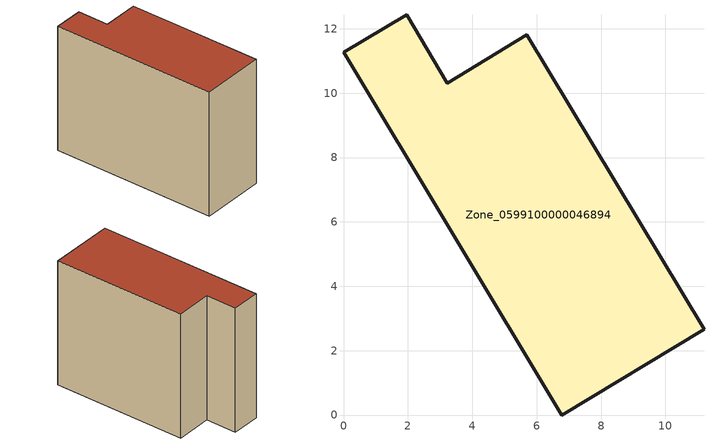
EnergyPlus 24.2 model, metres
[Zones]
Zone_0599100000046894
 floor ground (C_G): 6.78,0 0,11.28 1.96,12.43 3.23,10.31 5.7,11.81 11.2,2.67 z0
 wall outside (C_F): 3.23,10.31 1.96,12.43 0,11.28 6.78,0 11.2,2.67 5.7,11.81 3.23,10.31 z0:10.11
 roof outside (C_R): 11.2,2.67 5.7,11.81 3.23,10.31 1.96,12.43 0,11.28 6.78,0 z10.11
[BUILDING]
Pand.0599100000046894: North Axis=0; Terrain=City; Loads Convergence Tolerance Value=0.04; Temperature Convergence Tolerance Value=0.4; Solar Distribution=FullExterior; Maximum Number of Warmup Days=25; Minimum Number of Warmup Days=1
[Site:Location]
Rotterdam.The.Hague.AP_ZH_NLD Design_Conditions: Latitude=51.96; Longitude=4.45; Time Zone=1; Elevation=-4.5
[SITE:GROUNDTEMPERATURE:BUILDINGSURFACE]
18, 18, 18, 18, 18, 18, 18, 18, 18, 18, 18, 18
[MATERIAL] Thermal Absorptance=0.9; Solar Absorptance=0.7; Visible Absorptance=0.7
Name | Roughness | Thickness | Conductivity | Density | Specific Heat
G.TI.1946 | MediumSmooth | 0.15 | 1 | 540 | 1210
F.TI.1946 | Rough | 0.3 | 0.857143 | 1920 | 840
R.TI.1946 | MediumRough | 0.2 | 0.1 | 1500 | 1000
[CONSTRUCTION]
C_G: G.TI.1946
C_F: F.TI.1946
C_R: R.TI.1946
[ZONE]
Zone_0599100000046894: Type=1; Multiplier=1; Ceiling Height=Autocalculate; Volume=Autocalculate; Floor Area=autocalculate; Part of Total Floor Area=Yes
[ZONEINFILTRATION:DESIGNFLOWRATE]
Infil_Zone_0599100000046894: Zone or ZoneList or Space or SpaceList=Zone_0599100000046894; Schedule=AlwaysOn; Design Flow Rate Calculation Method=Flow/Area; Flow Rate per Floor Area=0.003; Constant Term Coefficient=1; Temperature Term Coefficient=0; Velocity Term Coefficient=0; Velocity Squared Term Coefficient=0
[HVACTEMPLATE:ZONE:IDEALLOADSAIRSYSTEM]
Zone_0599100000046894: Maximum Heating Supply Air Temperature=50; Minimum Cooling Supply Air Temperature=13; Maximum Heating Supply Air Humidity Ratio=0.0156; Minimum Cooling Supply Air Humidity Ratio=0.0077; Heating Limit=NoLimit; Cooling Limit=NoLimit; Dehumidification Control Type=ConstantSensibleHeatRatio; Cooling Sensible Heat Ratio=0.7; Dehumidification Setpoint=60; Humidification Control Type=None; Humidification Setpoint=30; Outdoor Air Method=None; Outdoor Air Flow Rate per Person=0.00944; Outdoor Air Flow Rate per Zone Floor Area=0; Outdoor Air Flow Rate per Zone=0; Demand Controlled Ventilation Type=None; Outdoor Air Economizer Type=NoEconomizer; Heat Recovery Type=None; Sensible Heat Recovery Effectiveness=0.7; Latent Heat Recovery Effectiveness=0.65
[ZONECONTROL:THERMOSTAT]
ThermostatControl_Zone_0599100000046894: Zone or ZoneList=Zone_0599100000046894; Control Type Schedule=DualSetpointControlType; Control 1=Thermostat_Zone_0599100000046894; Temperature Difference Between Cutout And Setpoint=0
[THERMOSTATSETPOINT:DUALSETPOINT]
Thermostat_Zone_0599100000046894: Heating Setpoint Temperature Schedule=HeatingSetpoint_Zone_0599100000046894; Cooling Setpoint Temperature Schedule=CoolingSetpoint_Zone_0599100000046894
[SCHEDULE:COMPACT]
HeatingSetpoint_Zone_0599100000046894: Through: 12/31, For: AllDays, Until: 24:00, 21
CoolingSetpoint_Zone_0599100000046894: Through: 12/31, For: AllDays, Until: 24:00, 24
DualSetpointControlType: Through: 12/31, For: AllDays, Until: 24:00, 4
AlwaysOn: Through: 12/31, For: AllDays, Until: 24:00, 1
